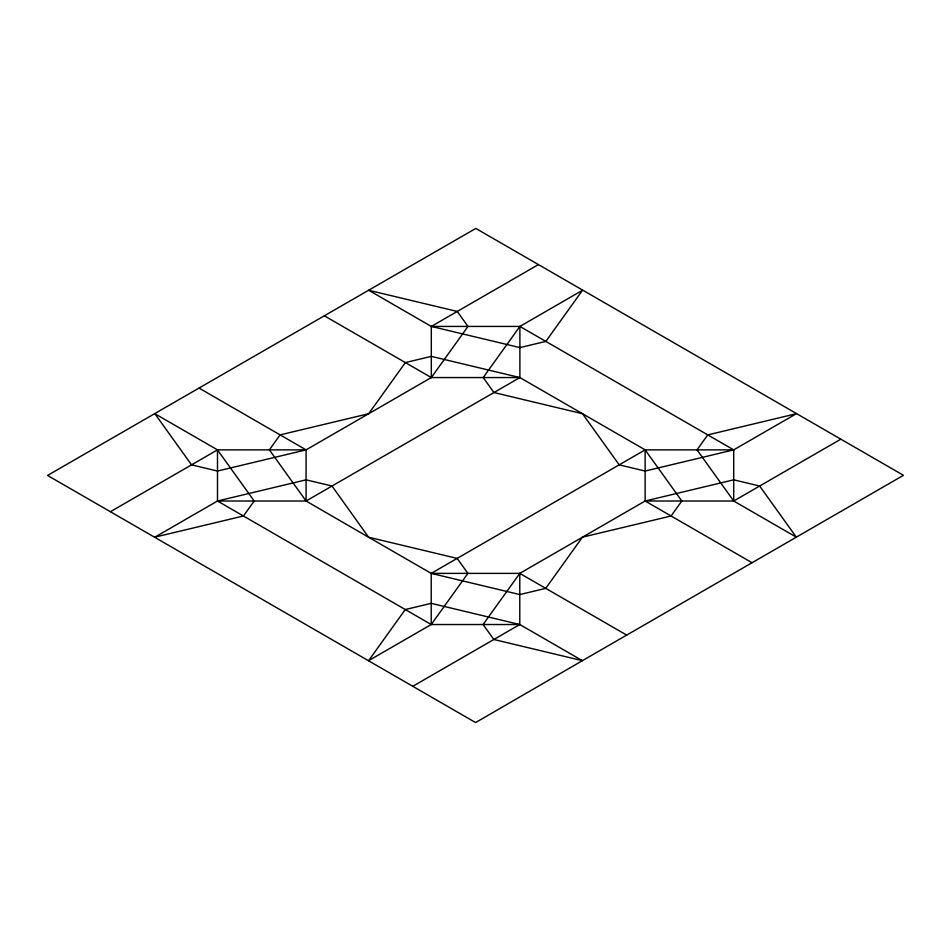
<?xml version="1.0" encoding="UTF-8"?>
<svg xmlns="http://www.w3.org/2000/svg" width="951" height="951" viewBox="0 0 951 951"><rect width="100%" height="100%" fill="white"/><g stroke="black" fill="none" stroke-linecap="round" stroke-linejoin="round"><path stroke-width="1.43" d="M582.416 537.22L545.719 588.36L519.781 594.565L431.219 573.382L368.584 537.22L332.006 486.032L306.067 479.827L217.494 501.011L154.87 537.16L243.432 515.989L254.179 501.011L217.494 449.871L154.87 413.721L191.555 464.849L217.494 471.054L306.067 449.871L431.314 377.559L467.999 326.431L457.265 311.452L368.691 290.269L431.314 326.431L519.888 347.602L545.826 341.409L582.511 290.269L519.888 326.431L483.203 377.559L493.949 392.537L582.511 413.721L619.196 464.849L645.135 471.054L733.708 449.871L796.332 413.721L707.77 434.892L697.024 449.871L733.708 501.011L796.332 537.16L759.647 486.032L733.708 479.827L645.135 501.011L519.781 573.382L483.096 624.51L493.842 639.488L582.404 660.672L903.45 475.322L475.809 228.43L47.55 475.441L475.607 722.57L582.404 660.672L519.781 624.522L431.219 603.338L405.269 609.543L368.596 660.672L431.219 624.522L467.904 573.382L457.158 558.403L368.584 537.22L306.067 501.011L269.383 449.871L280.117 434.892L368.691 413.721L405.376 362.581L431.314 356.375L519.888 377.559L645.135 449.871L681.831 501.011L671.073 515.989L582.511 537.16M110.589 511.602L217.494 449.871L306.067 449.871L306.067 501.011L217.494 501.011L217.494 449.871M431.314 326.431L519.888 326.431L519.888 377.559L431.314 377.559L431.314 326.431L538.23 264.699M306.067 501.011L519.888 377.559M431.219 573.382L519.781 573.382L519.781 624.522L431.219 624.522L431.219 573.382L645.135 449.871L733.708 449.871L733.708 501.011L645.135 501.011L645.135 449.871M412.877 686.242L519.781 624.522M733.708 501.011L840.625 439.291M519.888 326.431L733.708 449.871M324.41 315.839L431.314 377.559M645.135 501.011L752.051 562.73M199.151 388.151L306.067 449.871M519.781 573.382L626.697 635.102M217.494 501.011L431.219 624.522"/></g></svg>
